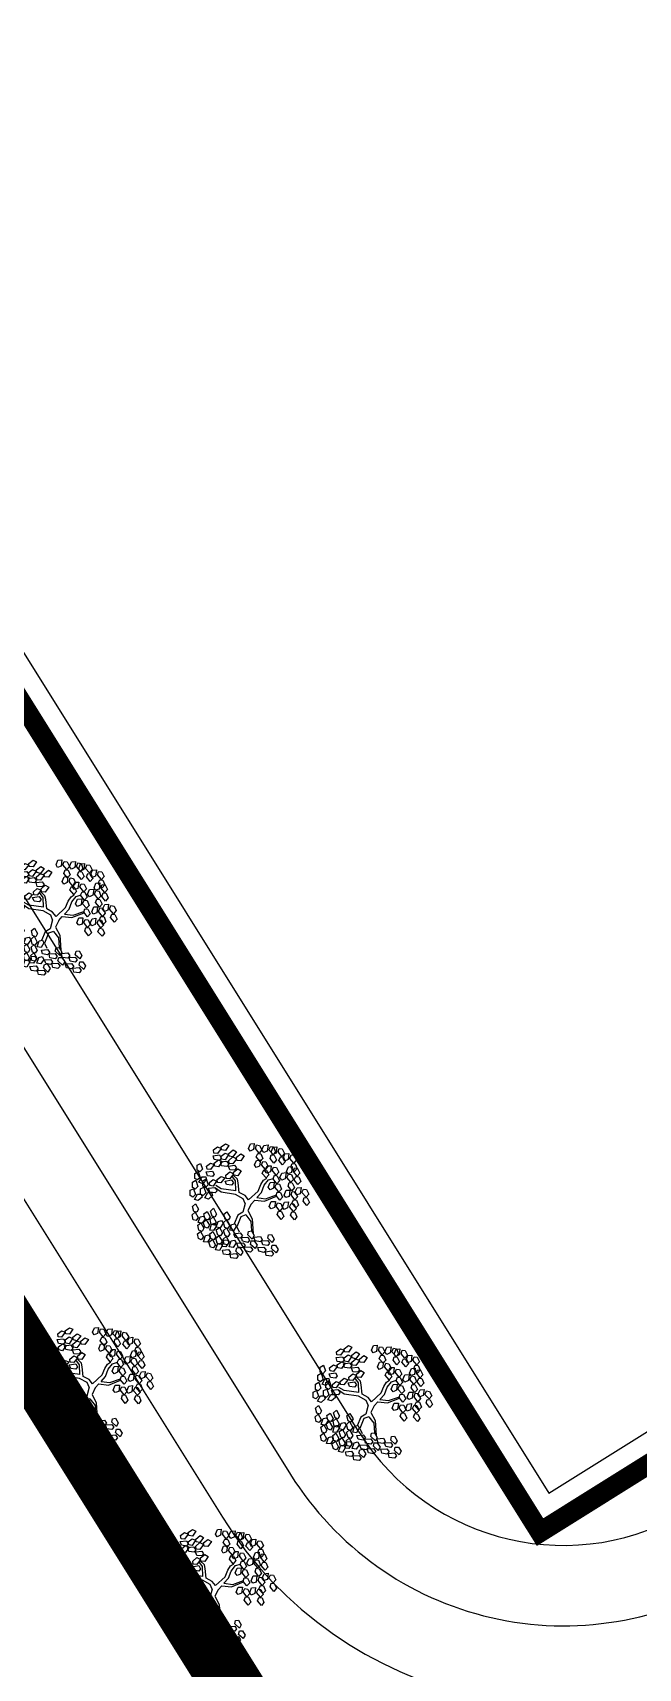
# Model space of a CAD drawing. Extents: x -809667 to 586099, y 3084146 to 3634412.
# Drawn here: x 381171.57 to 381186.63, y 3086078.91 to 3086119.56 of the extents above; entities that cross this region are included whole.
import ezdxf

# ---------------------------------------------------------------- set-up
doc = ezdxf.new("R2010")
doc.units = 0
doc.header["$LTSCALE"] = 0.5
doc.layers.add('乔木', color=84, linetype='CONTINUOUS')
doc.layers.add('文字', color=7, linetype='CONTINUOUS')

# ---------------------------------------------------------------- blocks, each defined once
blk = doc.blocks.new('幌伞枫')
at = {"layer": '乔木', "color": 0}
for p, q in [((-677, 937), (-604, 995)), ((-604, 995), (-531, 966)), ((-531, 966), (-604, 870)), ((-531, 995), (-450, 1054)), ((-523, 937), (-531, 995)), ((-450, 1054), (-384, 1025)), ((-384, 1025), (-450, 929)), ((-9, 966), (27, 1054)), ((20, 915), (-9, 966)), ((86, 944), (20, 915)), ((27, 1054), (101, 1061)), ((101, 1061), (86, 944)), ((123, 966), (145, 1032)), ((196, 878), (123, 966)), ((145, 1032), (203, 1025)), ((203, 1025), (247, 937)), ((247, 937), (284, 1025)), ((284, 1025), (365, 1032)), ((365, 1032), (350, 915)), ((380, 937), (409, 1003)), ((409, 1003), (468, 995)), ((424, 900), (460, 988)), ((460, 988), (534, 995)), ((468, 995), (504, 900)), ((534, 995), (519, 878)), ((556, 900), (578, 966)), ((578, 966), (636, 959)), ((636, 959), (681, 870)), ((-993, 643), (-927, 680)), ((-993, 548), (-993, 643)), ((-927, 680), (-890, 570)), ((-810, 628), (-736, 687)), ((-802, 570), (-810, 628)), ((-736, 687), (-663, 658)), ((-663, 658), (-736, 562)), ((-685, 826), (-567, 841)), ((-663, 753), (-685, 826)), ((-670, 878), (-677, 937)), ((-604, 870), (-670, 878)), ((-567, 738), (-663, 753)), ((-663, 687), (-582, 746)), ((-655, 628), (-663, 687)), ((-582, 614), (-655, 628)), ((-582, 746), (-516, 716)), ((-516, 716), (-582, 614)), ((-567, 841), (-531, 782)), ((-531, 782), (-567, 738)), ((-545, 709), (-428, 724)), ((-523, 636), (-545, 709)), ((-531, 819), (-457, 878)), ((-523, 760), (-531, 819)), ((-450, 929), (-523, 937)), ((-457, 746), (-523, 760)), ((-421, 621), (-523, 636)), ((-457, 878), (-391, 848)), ((-391, 848), (-457, 746)), ((-428, 724), (-384, 665)), ((-384, 665), (-421, 621)), ((-391, 628), (-274, 643)), ((-369, 555), (-391, 628)), ((-384, 870), (-303, 937)), ((-377, 819), (-384, 870)), ((-384, 738), (-310, 804)), ((-377, 680), (-384, 738)), ((-310, 804), (-377, 819)), ((-310, 672), (-377, 680)), ((-237, 900), (-310, 804)), ((-310, 804), (-237, 768)), ((-237, 768), (-310, 672)), ((-303, 937), (-237, 900)), ((-274, 643), (-237, 592)), ((-237, 797), (-156, 863)), ((-230, 738), (-237, 797)), ((-156, 731), (-230, 738)), ((-156, 863), (-90, 826)), ((-90, 826), (-156, 731)), ((108, 650), (145, 738)), ((137, 599), (108, 650)), ((137, 804), (167, 870)), ((211, 716), (137, 804)), ((203, 628), (137, 599)), ((145, 738), (218, 746)), ((167, 870), (225, 863)), ((247, 937), (196, 878)), ((218, 746), (203, 628)), ((262, 775), (211, 716)), ((225, 863), (262, 775)), ((240, 650), (262, 716)), ((313, 562), (240, 650)), ((284, 885), (247, 937)), ((262, 716), (321, 709)), ((350, 915), (284, 885)), ((306, 540), (350, 636)), ((321, 709), (365, 621)), ((350, 636), (424, 636)), ((460, 848), (380, 937)), ((402, 775), (424, 841)), ((475, 687), (402, 775)), ((424, 636), (409, 518)), ((453, 848), (424, 900)), ((424, 841), (482, 834)), ((519, 878), (453, 848)), ((504, 900), (460, 848)), ((526, 746), (475, 687)), ((482, 834), (526, 746)), ((629, 812), (556, 900)), ((570, 738), (600, 804)), ((644, 650), (570, 738)), ((600, 804), (658, 797)), ((681, 870), (629, 812)), ((695, 709), (644, 650)), ((651, 775), (688, 863)), ((681, 724), (651, 775)), ((658, 797), (695, 709)), ((747, 753), (681, 724)), ((688, 863), (761, 870)), ((761, 870), (747, 753)), ((783, 775), (805, 841)), ((857, 687), (783, 775)), ((798, 614), (827, 680)), ((805, 841), (864, 834)), ((827, 680), (886, 672)), ((908, 746), (857, 687)), ((864, 834), (908, 746)), ((886, 672), (923, 584)), ((-1081, 320), (-1015, 357)), ((-1081, 217), (-1081, 320)), ((-1037, 489), (-971, 525)), ((-1037, 393), (-1037, 489)), ((-986, 364), (-1037, 393)), ((-1015, 357), (-978, 239)), ((-942, 518), (-993, 548)), ((-934, 408), (-986, 364)), ((-971, 525), (-934, 408)), ((-956, 320), (-898, 423)), ((-883, 291), (-956, 320)), ((-890, 570), (-942, 518)), ((-898, 423), (-824, 423)), ((-883, 349), (-817, 386)), ((-810, 364), (-883, 291)), ((-883, 247), (-883, 349)), ((-824, 423), (-810, 364)), ((-817, 518), (-699, 533)), ((-795, 445), (-817, 518)), ((-817, 386), (-780, 269)), ((-736, 562), (-802, 570)), ((-699, 430), (-795, 445)), ((-758, 313), (-685, 371)), ((-699, 533), (-663, 474)), ((-663, 474), (-699, 430)), ((-685, 371), (-619, 342)), ((-619, 342), (-685, 247)), ((-611, 371), (-531, 430)), ((-604, 313), (-611, 371)), ((-465, 401), (-538, 305)), ((-531, 430), (-465, 401)), ((-457, 342), (-332, 364)), ((-428, 276), (-457, 342)), ((-443, 452), (-369, 518)), ((-435, 393), (-443, 452)), ((-369, 386), (-435, 393)), ((-274, 548), (-369, 555)), ((-369, 518), (-296, 481)), ((-296, 481), (-369, 386)), ((-332, 364), (-296, 305)), ((-257, 346), (-327, 441)), ((-222, 377), (-311, 462)), ((-296, 511), (-215, 577)), ((-288, 452), (-296, 511)), ((-215, 445), (-288, 452)), ((-237, 592), (-274, 548)), ((-252, 158), (-257, 346)), ((-206, 307), (-222, 377)), ((-215, 577), (-149, 540)), ((-149, 540), (-215, 445)), ((225, 276), (277, 357)), ((255, 489), (284, 555)), ((328, 401), (255, 489)), ((277, 357), (336, 393)), ((284, 555), (336, 548)), ((291, 261), (372, 364)), ((343, 496), (306, 540)), ((365, 621), (313, 562)), ((380, 459), (328, 401)), ((336, 548), (380, 459)), ((336, 393), (344, 419)), ((409, 518), (343, 496)), ((372, 364), (468, 393)), ((402, 313), (482, 320)), ((446, 548), (468, 606)), ((519, 452), (446, 548)), ((460, 386), (490, 452)), ((534, 291), (460, 386)), ((468, 606), (526, 599)), ((482, 320), (468, 203)), ((490, 452), (541, 445)), ((570, 511), (519, 452)), ((526, 599), (570, 511)), ((585, 349), (534, 291)), ((541, 445), (585, 349)), ((592, 408), (629, 496)), ((629, 357), (592, 408)), ((629, 496), (710, 503)), ((695, 386), (629, 357)), ((710, 503), (695, 386)), ((717, 525), (754, 614)), ((747, 481), (717, 525)), ((725, 408), (754, 474)), ((798, 320), (725, 408)), ((813, 503), (747, 481)), ((754, 614), (827, 621)), ((754, 474), (813, 467)), ((871, 525), (798, 614)), ((849, 371), (798, 320)), ((827, 621), (813, 503)), ((813, 467), (849, 371)), ((849, 525), (871, 592)), ((923, 437), (849, 525)), ((864, 364), (893, 430)), ((937, 276), (864, 364)), ((871, 592), (930, 584)), ((923, 584), (871, 525)), ((893, 430), (952, 423)), ((974, 496), (923, 437)), ((930, 584), (974, 496)), ((989, 335), (937, 276)), ((952, 423), (989, 335)), ((-1125, 166), (-1059, 195)), ((-1125, 63), (-1125, 166)), ((-1074, 34), (-1125, 63)), ((-1030, 188), (-1081, 217)), ((-1022, 85), (-1074, 34)), ((-1059, 195), (-1022, 85)), ((-1044, -10), (-986, 92)), ((-978, 239), (-1030, 188)), ((-986, 92), (-912, 92)), ((-898, 34), (-971, -32)), ((-927, 195), (-861, 225)), ((-927, 92), (-927, 195)), ((-876, 63), (-927, 92)), ((-912, 92), (-898, 34)), ((-832, 217), (-883, 247)), ((-824, 114), (-876, 63)), ((-861, 225), (-824, 114)), ((-846, 19), (-788, 122)), ((-773, -3), (-846, 19)), ((-780, 269), (-832, 217)), ((-788, 122), (-714, 122)), ((-773, 203), (-655, 217)), ((-751, 129), (-773, 203)), ((-699, 63), (-773, -3)), ((-751, 254), (-758, 313)), ((-685, 247), (-751, 254)), ((-648, 114), (-751, 129)), ((-714, 122), (-699, 63)), ((-655, 217), (-611, 158)), ((-611, 158), (-648, 114)), ((-531, 129), (-641, 203)), ((-531, 195), (-633, 254)), ((-538, 305), (-604, 313)), ((-252, 158), (-531, 195)), ((-259, 85), (-531, 129)), ((-332, 261), (-428, 276)), ((-296, 305), (-332, 261)), ((-112, 4), (-259, 85)), ((-188, 124), (-206, 307)), ((-76, 63), (-188, 124)), ((-76, -84), (-112, 4)), ((-9, -18), (-76, 63)), ((-9, -18), (174, 151)), ((152, 26), (240, 122)), ((152, 26), (318, 4)), ((174, 151), (225, 276)), ((240, 122), (291, 261)), ((295, -42), (527, 53)), ((318, 4), (524, 78)), ((365, 225), (402, 313)), ((402, 173), (365, 225)), ((468, 203), (402, 173)), ((497, 225), (526, 291)), ((570, 136), (497, 225)), ((519, 63), (541, 129)), ((592, -25), (519, 63)), ((526, 291), (585, 283)), ((541, 129), (600, 122)), ((622, 188), (570, 136)), ((585, 283), (622, 188)), ((644, 34), (592, -25)), ((600, 122), (644, 34)), ((673, 70), (710, 166)), ((703, 26), (673, 70)), ((769, 48), (703, 26)), ((710, 166), (783, 166)), ((747, 247), (769, 313)), ((820, 158), (747, 247)), ((769, 313), (827, 305)), ((783, 166), (769, 48)), ((805, 78), (827, 144)), ((879, -18), (805, 78)), ((871, 217), (820, 158)), ((827, 305), (871, 217)), ((827, 144), (886, 136)), ((879, 122), (923, 210)), ((915, 78), (879, 122)), ((930, 41), (879, -18)), ((886, 136), (930, 41)), ((981, 100), (915, 78)), ((923, 210), (996, 217)), ((996, 217), (981, 100)), ((1011, 122), (1040, 188)), ((1092, 34), (1011, 122)), ((1033, -40), (1055, 26)), ((1040, 188), (1099, 180)), ((1055, 26), (1114, 19)), ((1143, 92), (1092, 34)), ((1099, 180), (1143, 92)), ((1114, 19), (1158, -69)), ((-1089, -304), (-1030, -253)), ((-1067, -399), (-1089, -304)), ((-1081, -142), (-1022, -91)), ((-1052, -238), (-1081, -142)), ((-1000, -253), (-1052, -238)), ((-971, -32), (-1044, -10)), ((-1030, -253), (-971, -355)), ((-1022, -91), (-964, -194)), ((-964, -194), (-1000, -253)), ((-861, -282), (-802, -238)), ((-839, -385), (-861, -282)), ((-802, -238), (-744, -341)), ((-736, -231), (-677, -179)), ((-707, -326), (-736, -231)), ((-677, -179), (-619, -289)), ((-619, -289), (-655, -348)), ((-479, -289), (-421, -245)), ((-457, -385), (-479, -289)), ((-421, -245), (-362, -348)), ((-215, -311), (-285, -477)), ((-120, -253), (-215, -311)), ((-61, -304), (-156, -341)), ((-76, -84), (-120, -253)), ((-61, -304), (38, -431)), ((42, -98), (-20, -221)), ((-20, -221), (62, -380)), ((-9, -18), (-9, -18)), ((-9, -18), (-9, -18)), ((-9, -18), (-9, -18)), ((-9, -18), (-9, -18)), ((-9, -18), (-9, -18)), ((-9, -18), (-9, -18)), ((-9, -18), (-9, -18)), ((-9, -18), (-9, -18)), ((-9, -18), (-9, -18)), ((-9, -18), (-9, -18)), ((-9, -18), (-9, -18)), ((-9, -18), (-9, -18)), ((-9, -18), (-9, -18)), ((-9, -18), (-9, -18)), ((-9, -18), (-9, -18)), ((-9, -18), (-9, -18)), ((-9, -18), (-9, -18)), ((-9, -18), (-9, -18)), ((-9, -18), (-9, -18)), ((-9, -18), (-9, -18)), ((-9, -18), (-9, -18)), ((-9, -18), (-9, -18)), ((-9, -18), (-9, -18)), ((-9, -18), (-9, -18)), ((-9, -18), (-9, -18)), ((-9, -18), (-9, -18)), ((-9, -18), (-9, -18)), ((-9, -18), (-9, -18)), ((-9, -18), (-9, -18)), ((-9, -18), (-9, -18)), ((-9, -18), (-9, -18)), ((-9, -18), (-9, -18)), ((-9, -18), (-9, -18)), ((-9, -18), (-9, -18)), ((-9, -18), (-9, -18)), ((-9, -18), (-9, -18)), ((-9, -18), (-9, -18)), ((-9, -18), (-9, -18)), ((-9, -18), (-9, -18)), ((-9, -18), (-9, -18)), ((42, -98), (109, -22)), ((109, -22), (295, -42)), ((387, -142), (424, -47)), ((424, -187), (387, -142)), ((424, -47), (504, -47)), ((490, -165), (424, -187)), ((504, -47), (490, -165)), ((519, -135), (548, -76)), ((592, -231), (519, -135)), ((541, -297), (563, -231)), ((614, -392), (541, -297)), ((548, -76), (607, -84)), ((563, -231), (622, -238)), ((644, -172), (592, -231)), ((607, -84), (644, -172)), ((622, -238), (666, -333)), ((644, -150), (681, -62)), ((673, -201), (644, -150)), ((739, -172), (673, -201)), ((681, -62), (754, -54)), ((754, -54), (739, -172)), ((776, -150), (805, -84)), ((849, -238), (776, -150)), ((791, -311), (820, -245)), ((871, -399), (791, -311)), ((805, -84), (857, -91)), ((820, -84), (849, -18)), ((893, -172), (820, -84)), ((820, -245), (879, -253)), ((849, -18), (908, -25)), ((901, -187), (849, -238)), ((857, -91), (901, -187)), ((879, -253), (915, -341)), ((945, -120), (893, -172)), ((908, -25), (945, -120)), ((1106, -128), (1033, -40)), ((1158, -69), (1106, -128)), ((-1008, -414), (-1067, -399)), ((-971, -355), (-1008, -414)), ((-986, -664), (-927, -620)), ((-978, -502), (-920, -458)), ((-956, -598), (-978, -502)), ((-971, -451), (-934, -341)), ((-898, -465), (-971, -451)), ((-898, -620), (-956, -598)), ((-934, -341), (-868, -326)), ((-927, -620), (-868, -722)), ((-920, -458), (-861, -561)), ((-839, -377), (-898, -465)), ((-861, -561), (-898, -620)), ((-876, -443), (-817, -399)), ((-846, -539), (-876, -443)), ((-868, -326), (-839, -377)), ((-795, -561), (-846, -539)), ((-780, -399), (-839, -385)), ((-817, -399), (-758, -502)), ((-758, -502), (-795, -561)), ((-744, -341), (-780, -399)), ((-751, -598), (-714, -480)), ((-677, -605), (-751, -598)), ((-751, -664), (-692, -620)), ((-744, -392), (-685, -341)), ((-722, -487), (-744, -392)), ((-663, -502), (-722, -487)), ((-714, -480), (-648, -465)), ((-655, -348), (-707, -326)), ((-692, -620), (-633, -722)), ((-685, -341), (-626, -443)), ((-626, -524), (-677, -605)), ((-626, -443), (-663, -502)), ((-648, -465), (-626, -524)), ((-626, -539), (-589, -429)), ((-553, -554), (-626, -539)), ((-626, -590), (-567, -546)), ((-597, -693), (-626, -590)), ((-589, -429), (-523, -414)), ((-567, -546), (-509, -649)), ((-494, -465), (-553, -554)), ((-523, -414), (-494, -465)), ((-487, -451), (-428, -399)), ((-465, -546), (-487, -451)), ((-487, -605), (-428, -554)), ((-457, -700), (-487, -605)), ((-413, -568), (-465, -546)), ((-399, -407), (-457, -385)), ((-428, -399), (-369, -510)), ((-428, -554), (-369, -664)), ((-369, -510), (-413, -568)), ((-362, -348), (-399, -407)), ((-369, -598), (-332, -487)), ((-296, -612), (-369, -598)), ((-332, -487), (-266, -473)), ((-244, -524), (-296, -612)), ((-266, -473), (-244, -524)), ((-156, -341), (-230, -532)), ((-230, -532), (-186, -627)), ((-24, -686), (-9, -620)), ((-9, -620), (49, -612)), ((38, -431), (49, -612)), ((49, -612), (101, -700)), ((62, -380), (79, -664)), ((666, -333), (614, -392)), ((915, -341), (871, -399)), ((-964, -759), (-986, -664)), ((-912, -781), (-964, -759)), ((-868, -722), (-912, -781)), ((-868, -818), (-832, -700)), ((-795, -825), (-868, -818)), ((-832, -700), (-766, -686)), ((-744, -744), (-795, -825)), ((-766, -686), (-744, -744)), ((-766, -825), (-699, -774)), ((-736, -921), (-766, -825)), ((-729, -759), (-751, -664)), ((-685, -935), (-736, -921)), ((-670, -781), (-729, -759)), ((-699, -774), (-641, -884)), ((-641, -884), (-685, -935)), ((-633, -722), (-670, -781)), ((-641, -972), (-604, -862)), ((-633, -752), (-575, -708)), ((-611, -847), (-633, -752)), ((-553, -869), (-611, -847)), ((-604, -862), (-538, -847)), ((-545, -708), (-597, -693)), ((-575, -708), (-516, -810)), ((-516, -899), (-567, -987)), ((-516, -810), (-553, -869)), ((-509, -649), (-545, -708)), ((-538, -847), (-516, -899)), ((-516, -906), (-479, -788)), ((-443, -913), (-516, -906)), ((-494, -766), (-435, -715)), ((-472, -862), (-494, -766)), ((-479, -788), (-413, -781)), ((-413, -877), (-472, -862)), ((-406, -722), (-457, -700)), ((-384, -832), (-443, -913)), ((-435, -715), (-377, -818)), ((-413, -781), (-384, -832)), ((-377, -818), (-413, -877)), ((-369, -664), (-406, -722)), ((-377, -913), (-340, -803)), ((-303, -928), (-377, -913)), ((-340, -803), (-274, -788)), ((-244, -840), (-303, -928)), ((-288, -664), (-171, -649)), ((-266, -737), (-288, -664)), ((-274, -788), (-244, -840)), ((-171, -752), (-266, -737)), ((-252, -1001), (-230, -935)), ((-230, -847), (-112, -840)), ((-208, -921), (-230, -847)), ((-230, -935), (-178, -928)), ((-112, -935), (-208, -921)), ((-178, -928), (-120, -1016)), ((-171, -649), (-127, -708)), ((-127, -708), (-171, -752)), ((-142, -737), (-24, -730)), ((-127, -810), (-142, -737)), ((-24, -832), (-127, -810)), ((-112, -840), (-76, -891)), ((-76, -891), (-112, -935)), ((-90, -921), (27, -913)), ((-68, -994), (-90, -921)), ((64, -766), (-24, -686)), ((-24, -730), (13, -788)), ((13, -788), (-24, -832)), ((27, -869), (42, -803)), ((115, -950), (27, -869)), ((27, -913), (71, -972)), ((42, -803), (101, -803)), ((101, -700), (64, -766)), ((93, -730), (218, -715)), ((115, -803), (93, -730)), ((101, -803), (159, -884)), ((218, -818), (115, -803)), ((159, -884), (115, -950)), ((167, -928), (284, -921)), ((189, -1001), (167, -928)), ((218, -715), (255, -774)), ((255, -774), (218, -818)), ((240, -803), (358, -796)), ((262, -877), (240, -803)), ((358, -891), (262, -877)), ((284, -921), (328, -979)), ((358, -752), (372, -686)), ((446, -832), (358, -752)), ((358, -796), (394, -847)), ((394, -847), (358, -891)), ((372, -686), (431, -678)), ((431, -678), (482, -766)), ((431, -950), (446, -884)), ((482, -766), (446, -832)), ((446, -884), (504, -884)), ((504, -884), (556, -965)), ((-567, -987), (-641, -972)), ((-509, -979), (-391, -965)), ((-487, -1053), (-509, -979)), ((-391, -1067), (-487, -1053)), ((-391, -965), (-354, -1023)), ((-354, -1023), (-391, -1067)), ((-362, -1053), (-244, -1045)), ((-347, -1126), (-362, -1053)), ((-244, -1141), (-347, -1126)), ((-164, -1082), (-252, -1001)), ((-244, -1045), (-208, -1097)), ((-208, -1097), (-244, -1141)), ((-120, -1016), (-164, -1082)), ((27, -1016), (-68, -994)), ((71, -972), (27, -1016)), ((284, -1023), (189, -1001)), ((328, -979), (284, -1023)), ((313, -1009), (431, -994)), ((328, -1082), (313, -1009)), ((431, -1097), (328, -1082)), ((519, -1031), (431, -950)), ((431, -994), (468, -1053)), ((468, -1053), (431, -1097)), ((556, -965), (519, -1031))]:
    blk.add_line(p, q, dxfattribs=at)
blk = doc.blocks.new('23424')
at = {"layer": '文字', "color": 8, "linetype": 'Continuous'}
for p, q in [((381872.35, 3087689.699), (381921.948, 3087610.369)), ((381925.339, 3087612.49), (381897.508, 3087657.005))]:
    blk.add_line(p, q, dxfattribs=at)
at = {"layer": '文字', "color": 8, "linetype": 'Continuous', "flags": 128}
for points, const_width in [([(381912.248, 3087729.697), (381918.707, 3087733.797), (382022.971, 3087808.807), (382085.251, 3087680.655), (382122.979, 3087633.36), (381994.673, 3087618.736), (381946.121, 3087613.203), (381925.771, 3087600.48), (381864.955, 3087697.754), (381885.305, 3087710.477), (381885.305, 3087710.477), (381885.305, 3087710.477), (381912.248, 3087729.697)], 0.5), ([(381885.305, 3087710.477), (381864.955, 3087697.754), (381925.771, 3087600.48), (381946.121, 3087613.203), (381994.673, 3087618.736)], 1.5)]:
    blk.add_lwpolyline(points, dxfattribs=dict(at, const_width=const_width))
blk.add_lwpolyline([(381875.202, 3087688.911), (381923.644, 3087611.429, 0.414214), (381934.668, 3087608.887), (381963.93, 3087627.182)], format="xyb", dxfattribs=at)
at = {"layer": '文字', "color": 8, "linetype": 'Continuous', "const_width": 0.5, "flags": 128}
blk.add_lwpolyline([(381929.845, 3087609.999), (381955.282, 3087625.903), (381922.945, 3087677.626), (381897.507, 3087661.722)], close=True, dxfattribs=at)
at = {"layer": '文字', "color": 8, "linetype": 'Continuous', "flags": 128}
blk.add_lwpolyline([(381930.067, 3087610.964), (381954.318, 3087626.125), (381922.722, 3087676.661), (381898.472, 3087661.5)], close=True, dxfattribs=at)
at = {"layer": '文字', "color": 8, "linetype": 'Continuous'}
for radius in [6, 10]:
    blk.add_arc((381930.427, 3087615.67), radius, 212.0138, 302.0138, dxfattribs=at)
at = {"layer": '文字', "color": 8, "linetype": 'Continuous', "xscale": 0.0013, "yscale": 0.0013, "zscale": 0.0013}
for p in [(381917.825, 3087625.326), (381922.609, 3087618.28), (381918.733, 3087613.71), (381925.667, 3087613.264), (381921.79, 3087608.694)]:
    blk.add_blockref('幌伞枫', p, dxfattribs=at)

msp = doc.modelspace()

# ---------------------------------------------------------------- block references
at = {"layer": '文字', "color": 8, "linetype": 'Continuous'}
msp.add_blockref('23424', (-745.658, -1527.708), dxfattribs=at)

doc.saveas('drawing.dxf')
